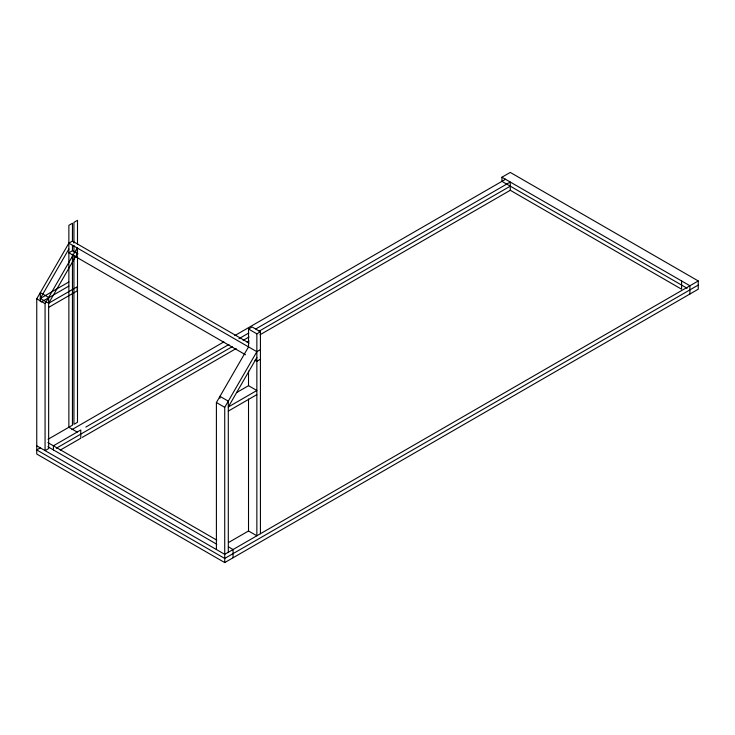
<?xml version="1.0" encoding="UTF-8"?>
<svg xmlns="http://www.w3.org/2000/svg" width="735" height="735" viewBox="0 0 735 735"><rect width="100%" height="100%" fill="white"/><g stroke="black" fill="none" stroke-linecap="round" stroke-linejoin="round"><path stroke-width="1.1" d="M687.142 288.276L501.941 181.352L501.941 177.227L510.274 172.422L698.25 280.954L698.25 289.195L224.726 562.578L36.75 454.046L36.75 298.805L68.869 243.166L72.443 241.108L249.119 343.116M48.648 307.386L77.203 290.895L77.203 286.779L48.648 303.261L40.315 298.456L68.869 249M40.315 301.543L40.315 292.622L48.648 297.436L48.648 448.552L45.074 450.61L45.074 303.619L77.203 247.98L77.203 257.59M48.648 303.261L77.203 253.805M216.402 549.523L216.402 402.532L248.522 346.892L248.522 329.032L252.096 326.974L260.42 331.779L260.42 533.729M224.726 562.578L224.726 407.337L256.855 351.697L260.42 349.639M256.855 357.532L228.3 406.988L256.855 390.496L248.522 385.691L236.707 392.508M53.407 449.93L53.407 445.805L80.767 429.975L80.767 438.253L60.252 450.096M77.993 253.933L72.443 250.727L68.869 252.785L245.554 354.784M40.315 298.456L68.869 281.974M41.307 302.012L68.869 286.09M48.051 439.282L72.443 425.197L72.443 254.163M40.453 447.79L36.75 449.93L224.726 558.453L698.25 285.07M71.892 429.635L223.853 341.904M234.777 335.601L505.643 179.211M85.83 427.09L228.962 344.449M238.903 338.706L248.843 332.973M255.808 328.949L510.274 182.041L510.274 190.282L260.015 334.765M56.338 448.231L232.214 346.7M243.138 340.388L249.091 336.952M259.023 331.219L510.274 186.157M248.522 329.032L256.855 333.837L260.42 331.779M82.256 437.389L236.183 348.528M247.107 342.216L249.091 341.068M260.42 359.259L256.855 361.317L254.999 360.242M228.3 411.104L256.855 394.621M228.695 542.43L248.522 530.982L256.855 535.787L256.855 333.837M698.25 280.954L224.726 554.337L36.75 445.805M501.941 177.227L689.926 285.759L689.926 294M510.274 190.282L681.593 289.195L681.593 280.954M68.879 243.166L256.855 351.697M36.75 298.805L45.074 303.619M216.402 402.532L224.726 407.337M77.203 432.07L68.869 427.255L68.869 225.314L72.443 223.247L72.443 241.108M47.858 442.599L216.807 540.142M228.429 546.858L233.059 549.523L233.059 557.773M47.858 446.724L216.807 544.267M248.522 371.101L248.522 385.691M248.522 398.995L248.522 530.982M228.3 552.279L228.3 401.154L219.967 396.349L219.967 398.287M77.497 244.424L77.497 220.325L73.932 222.393L73.932 243.037M77.497 247.87L77.497 253.603M77.497 257.048L77.497 422.276L73.932 424.343L73.932 255.651M73.932 245.325L73.932 252.206M72.443 245.38L72.443 250.727"/></g></svg>
